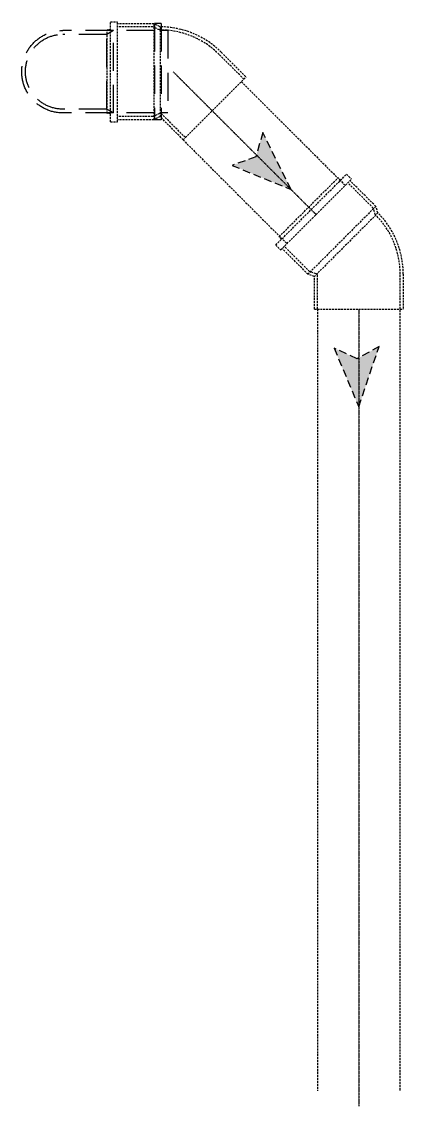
# Model space of a CAD drawing. Header units: inches. Extents: x 899679 to 12882928, y -3363313 to 527800.
# Drawn here: x 12882419 to 12882928, y -3363313 to -3361863 of the extents above.
import ezdxf

# ---------------------------------------------------------------- set-up
doc = ezdxf.new("R2010")
doc.units = ezdxf.units.IN
doc.header["$LTSCALE"] = 150
doc.linetypes.add('CENTER', pattern=[2, 1.25, -0.25, 0.25, -0.25])
doc.linetypes.add('DASHED2', pattern=[0.375, 0.25, -0.125])
doc.layers.add('P_SOIL WASTE PIPE', color=6, linetype='DASHED2', lineweight=30)
doc.layers.add('P_WASTE WATER PIPE', color=4, linetype='DASHED2')

# ---------------------------------------------------------------- blocks, each defined once
blk = doc.blocks.new("BEND 87'-110 TOP")
at = {"layer": 'P_SOIL WASTE PIPE'}
for p, q in [((-55, 67.7), (-55, 0)), ((-50, 58.9), (-50, 0)), ((50, 58.9), (50, 0)), ((55, 67.7), (55, 0))]:
    blk.add_line(p, q, dxfattribs=at)
for points in [[(-64.4, 131.2), (-64.4, 122.4)], [(64.4, 131.2), (-64.4, 131.2)], [(55, 140), (-55, 140)], [(-55, 140), (-55, 131.2)], [(55, 140), (55, 131.2)], [(64.4, 131.2), (64.4, 122.4)], [(64.4, 122.4), (-64.4, 122.4)], [(-55, 122.4), (-55, 67.7)], [(55, 122.4), (55, 67.7)], [(-55, 67.7), (55, 67.7)], [(-55, 67.7), (-50, 58.9)], [(-50, 58.9), (50, 58.9)], [(-50, 58.9), (50, 58.9)], [(55, 67.7), (50, 58.9)]]:
    blk.add_lwpolyline(points, dxfattribs=at)
for radius in [55, 50]:
    blk.add_arc((0, 0), radius, 180, 0, dxfattribs=at)
blk = doc.blocks.new('SOIL WASTE ARROW')
at = {"layer": 'P_SOIL WASTE PIPE', "ltscale": 0.025}
blk.add_hatch(color=256, dxfattribs=at).paths.add_polyline_path([(481729.92, -256826.03), (481737.16, -256823.3), (481735.75, -256826.03), (481737.16, -256828.77)])
at = {"layer": 'P_SOIL WASTE PIPE', "color": 7, "linetype": 'ByBlock', "ltscale": 0.025}
blk.add_lwpolyline([(481729.92, -256826.03), (481737.16, -256823.3), (481735.75, -256826.03), (481737.16, -256828.77), (481729.92, -256826.03)], close=True, dxfattribs=at)
blk = doc.blocks.new('A$C06f80e01')
at = {"layer": 'P_SOIL WASTE PIPE', "ltscale": 0.07}
for p, q in [((-126.3, 89.5), (-126.3, 136.3)), ((-7.7, 136.3), (-126.3, 136.3)), ((-122.2, 136.3), (-122.2, 89.5)), ((-11.8, 136.3), (-11.8, 90.9)), ((-7.7, 136.3), (-7.7, 92.5)), ((-92.5, 7.7), (-7.7, 92.5)), ((-89.6, -1), (1, 89.6)), ((-11.8, 90.9), (-9.9, 89)), ((-9.9, 89), (-1.2, 86.1)), ((-7.7, 92.5), (1, 89.6)), ((1, 89.6), (35.5, 55.2)), ((-1.2, 86.1), (32.6, 52.3)), ((-1.2, 86.1), (32.6, 52.3)), ((37.4, 57.2), (-57.2, -37.4)), ((44, 50.6), (-50.6, -44)), ((44, 50.6), (37.4, 57.2)), ((39.5, 39.5), (-39.5, -39.5)), ((36.2, 42.8), (39.5, 39.5)), ((-92.5, 7.7), (-89.6, -1)), ((-89.5, 10.4), (-89, 9.9)), ((-89, 9.9), (-86.1, 1.2)), ((-86.1, 1.2), (-52.3, -32.6)), ((-89.6, -1), (-55.2, -35.5)), ((-50.6, -44), (-57.2, -37.4)), ((-42.8, -36.2), (-39.5, -39.5))]:
    blk.add_line(p, q, dxfattribs=at)
for radius, end in [(115.9, 224.8863), (111.8, 225)]:
    blk.add_arc((-10.4, 89.5), radius, 180, end, dxfattribs=at)

msp = doc.modelspace()

# ---------------------------------------------------------------- linework, layer by layer
at = {"layer": 'P_SOIL WASTE PIPE', "ltscale": 0.07}
for p, q in [((12882537.27, -3361997.25, 0), (12882537.27, -3361863.42, 0)), ((12882537.27, -3361863.42, 0), (12882546.59, -3361863.42, 0)), ((12882546.59, -3361997.25, 0), (12882546.59, -3361863.42, 0)), ((12882595.26, -3361866.21, 0), (12882546.59, -3361866.21, 0)), ((12882594.29, -3361870.31, 0), (12882546.59, -3361870.31, 0)), ((12882602.51, -3361874.41, 0), (12882594.29, -3361870.31, 0)), ((12882603.47, -3361870.31, 0), (12882595.26, -3361866.21, 0)), ((12882595.26, -3361866.21, 0), (12882595.26, -3361994.45, 0)), ((12882603.47, -3361870.31, 0), (12882603.47, -3361990.35, 0)), ((12882537.27, -3361874.41, 0), (12882532.61, -3361874.41, 0)), ((12882532.61, -3361986.25, 0), (12882532.61, -3361874.41, 0)), ((12882603.24, -3361874.41, 0), (12882602.51, -3361874.41, 0)), ((12882715.39, -3361940.24, 0), (12882682.32, -3361907.17, 0)), ((12882685.22, -3361904.27, 0), (12882718.29, -3361937.34, 0)), ((12882634.38, -3362021.25, 0), (12882718.29, -3361937.34, 0)), ((12882712.03, -3361943.6, 0), (12882850.76, -3362082.34, 0)), ((12882537.27, -3361986.25, 0), (12882532.61, -3361986.25, 0)), ((12882602.51, -3361986.25, 0), (12882594.29, -3361990.35, 0)), ((12882605.17, -3361986.25, 0), (12882602.51, -3361986.25, 0)), ((12882637.28, -3362018.35, 0), (12882605.17, -3361986.25, 0)), ((12882537.27, -3361997.25, 0), (12882546.59, -3361997.25, 0)), ((12882594.29, -3361990.35, 0), (12882546.59, -3361990.35, 0)), ((12882594.29, -3361990.35, 0), (12882546.59, -3361990.35, 0)), ((12882595.26, -3361994.45, 0), (12882546.59, -3361994.45, 0)), ((12882603.47, -3361990.35, 0), (12882595.26, -3361994.45, 0)), ((12882634.38, -3362021.25, 0), (12882603.47, -3361990.35, 0)), ((12882634.24, -3362021.39, 0), (12882772.98, -3362160.12, 0)), ((12882923.8, -3362233.16, 0), (12882923.8, -3363292.66, 0)), ((12882813.8, -3362247.59, 0), (12882813.8, -3363292.66, 0))]:
    msp.add_line(p, q, dxfattribs=at)
at = {"layer": 'P_SOIL WASTE PIPE', "color": 252, "linetype": 'CENTER', "ltscale": 0.005}
for p, q in [((12882620.97, -3361930.33, 0), (12882811.87, -3362121.23, 0)), ((12882868.8, -3362247.59, 0), (12882868.8, -3363313.27, 0))]:
    msp.add_line(p, q, dxfattribs=at)
at = {"layer": 'P_SOIL WASTE PIPE', "ltscale": 0.07}
for radius, end in [(115.94, 89.88634), (111.84, 90)]:
    msp.add_arc((12882603.24, -3361986.25, 0), radius, 45, end, dxfattribs=at)

# ---------------------------------------------------------------- block references
at = {"layer": 'P_SOIL WASTE PIPE', "ltscale": 0.07, "xscale": -1, "rotation": 270}
msp.add_blockref("BEND 87'-110 TOP", (12882473.7, -3361930.33, 0), dxfattribs=at)
at = {"layer": 'P_SOIL WASTE PIPE', "ltscale": 0.07, "xscale": -10.99147611648755, "yscale": 10.99147611648755, "zscale": 10.99147611648755}
for p, rotation in [((18680194.24, -4909642.67, 0), 316.9904877976696), ((15887974.29, -8556056.86, 0), 271.9904877976695)]:
    msp.add_blockref('SOIL WASTE ARROW', p, dxfattribs=dict(at, rotation=rotation))
at = {"layer": 'P_WASTE WATER PIPE', "color": 2, "rotation": 180}
msp.add_blockref('A$C06f80e01', (12882801.98, -3362111.34, 0), dxfattribs=at)

doc.saveas('drawing.dxf')
